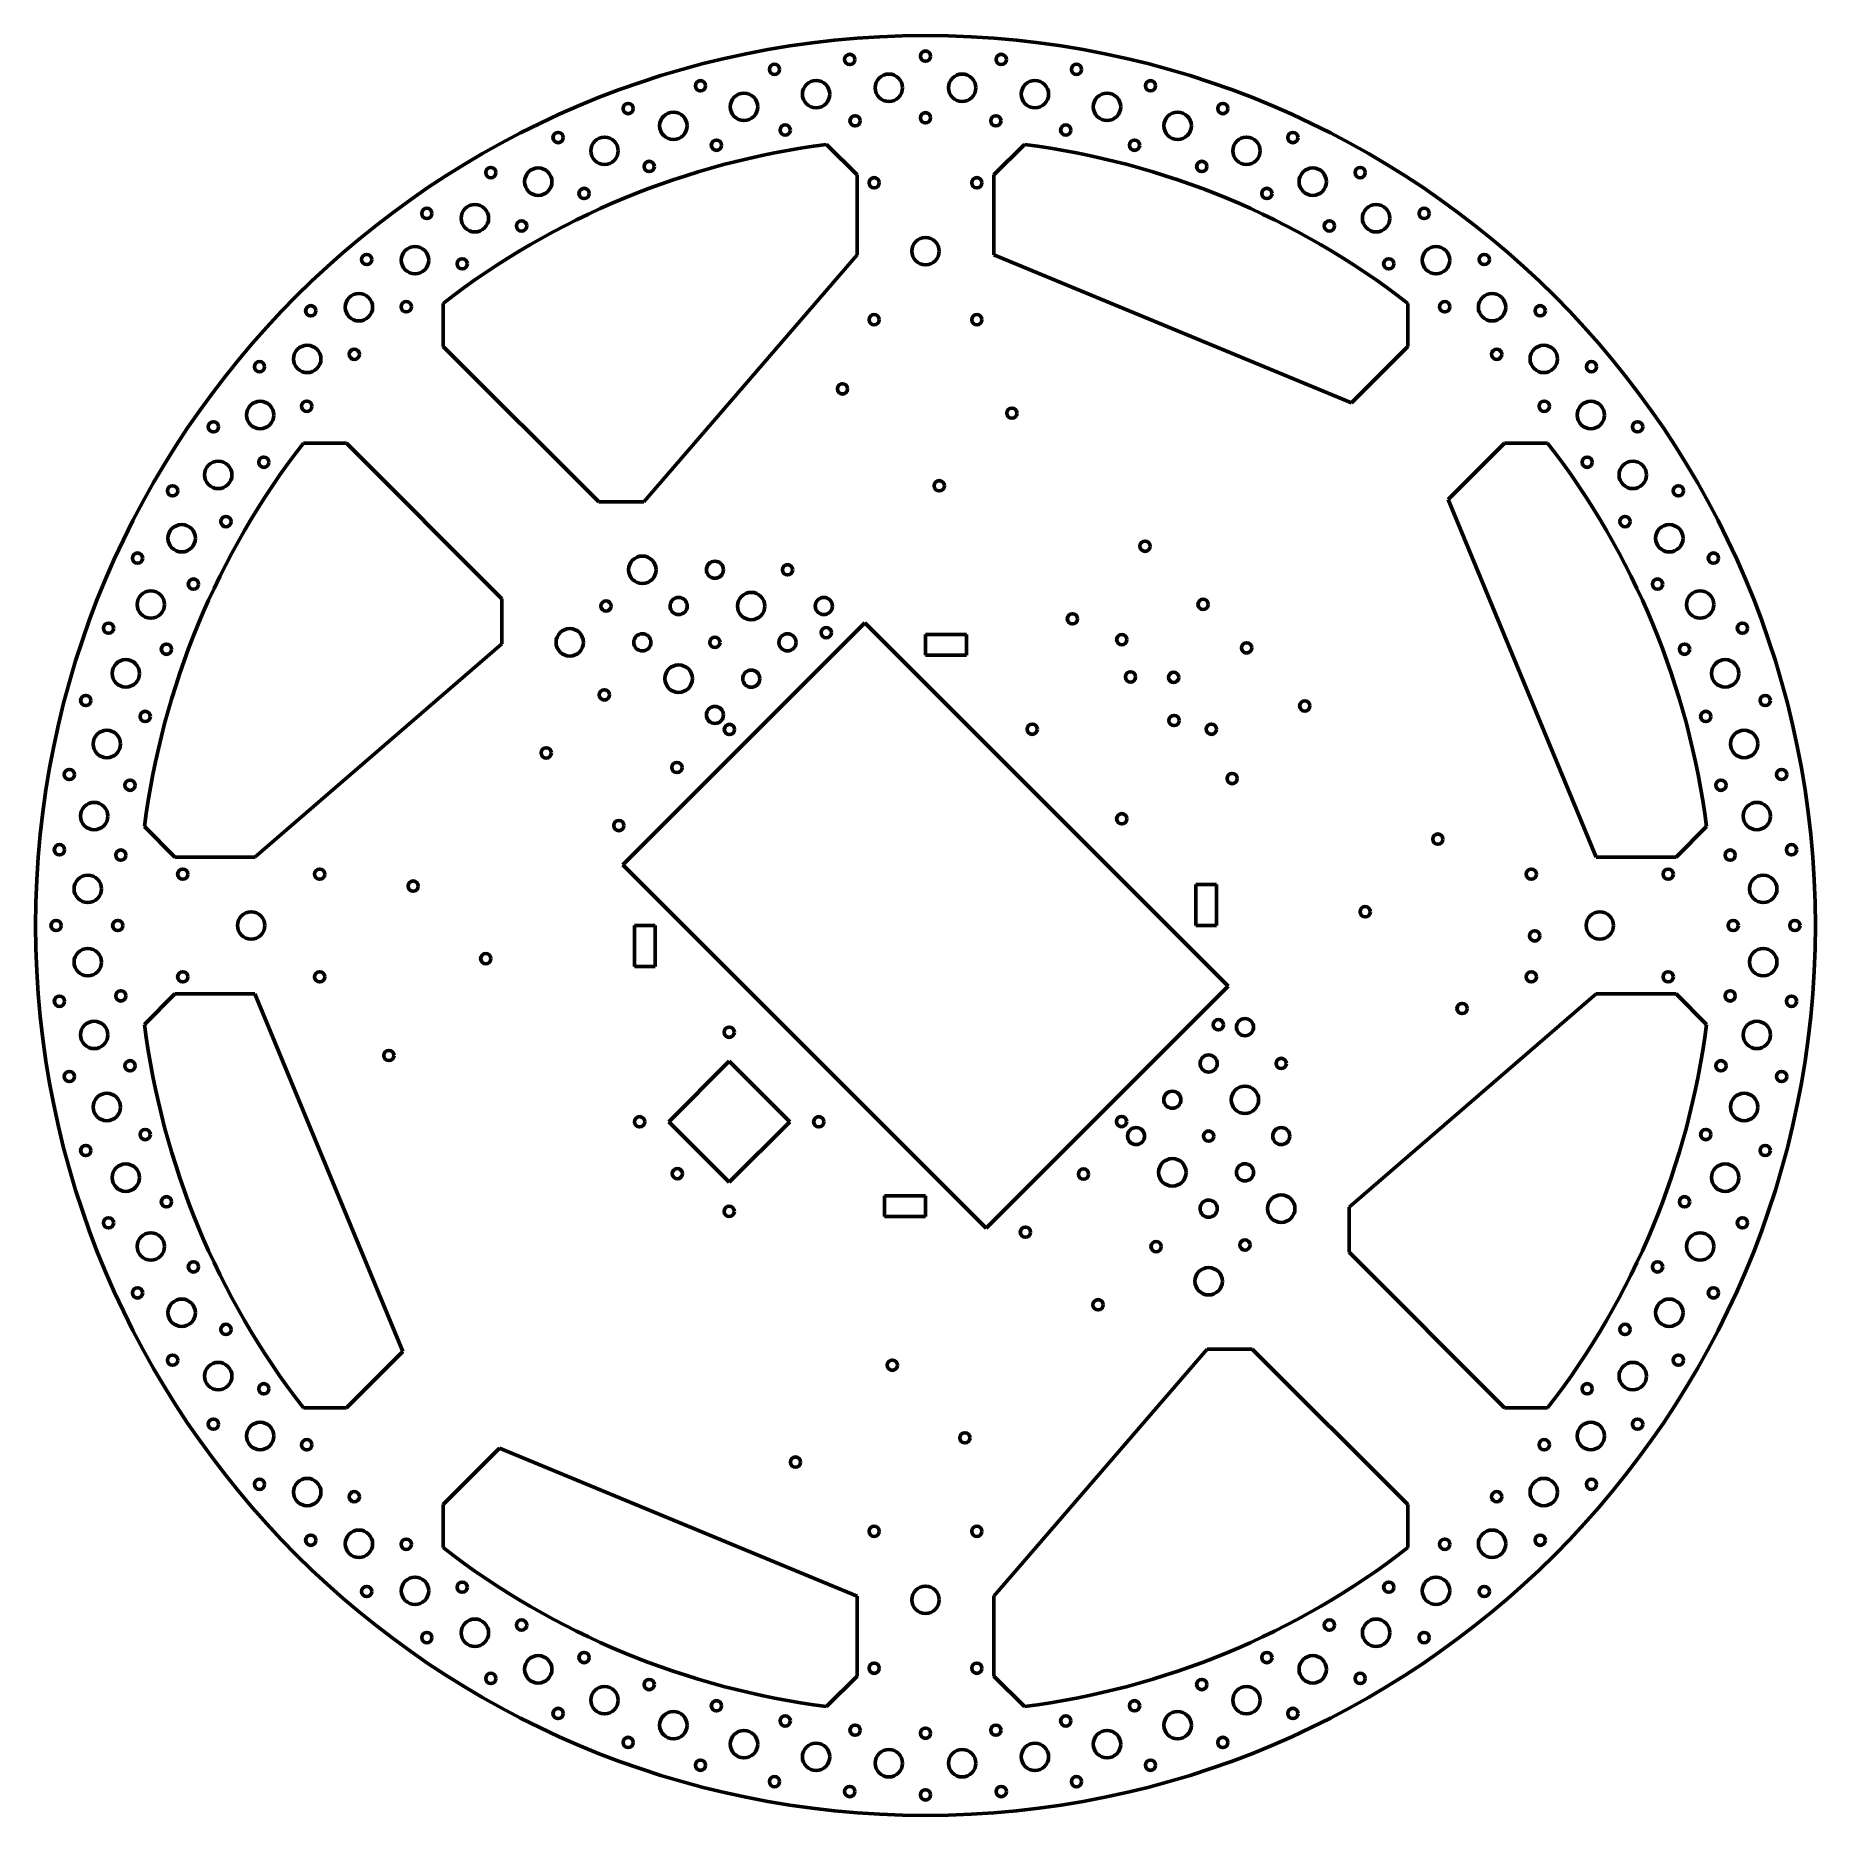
# Model space of a CAD drawing. Header units: millimetres. Extents: x -260 to 260, y -260 to 260.
import ezdxf

# ---------------------------------------------------------------- set-up
doc = ezdxf.new("R2010")
doc.units = ezdxf.units.MM
doc.linetypes.add('K5LT_BASIC', pattern=[0])
doc.layers.add('Системный слой (1)', color=251, linetype='Continuous', true_color=0x6c6c6c)

msp = doc.modelspace()

# ---------------------------------------------------------------- linework, layer by layer
at = {"layer": 'Системный слой (1)', "color": 150, "linetype": 'K5LT_BASIC', "lineweight": 60, "true_color": 0x0080ff}
for p, q in [((-28.88, 228.18), (-20, 219.3)), ((20, 219.3), (28.88, 228.18)), ((-20, 195.98), (-20, 219.3)), ((20, 195.98), (20, 219.3)), ((-82.29, 123.74), (-20, 195.98)), ((20, 195.98), (124.44, 152.72)), ((-140.93, 169.21), (-140.93, 181.77)), ((140.93, 181.77), (140.93, 169.21)), ((-95.46, 123.74), (-140.93, 169.21)), ((124.44, 152.72), (140.93, 169.21)), ((-181.77, 140.93), (-169.21, 140.93)), ((-123.74, 95.46), (-169.21, 140.93)), ((152.72, 124.44), (169.21, 140.93)), ((169.21, 140.93), (181.77, 140.93)), ((-82.29, 123.74), (-95.46, 123.74)), ((152.72, 124.44), (195.98, 20)), ((-123.74, 95.46), (-123.74, 82.29)), ((-17.68, 88.39), (-88.39, 17.68)), ((88.39, -17.68), (-17.68, 88.39)), ((0, 85), (0, 79)), ((0, 85), (12, 85)), ((12, 79), (12, 85)), ((-195.98, 20), (-123.74, 82.29)), ((0, 79), (12, 79)), ((-219.3, 20), (-228.18, 28.88)), ((228.18, 28.88), (219.3, 20)), ((-195.98, 20), (-219.3, 20)), ((-88.39, 17.68), (17.68, -88.39)), ((195.98, 20), (219.3, 20)), ((85, 12), (79, 12)), ((79, 12), (79, 0)), ((85, 12), (85, 0)), ((-85, -12), (-85, 0)), ((-79, 0), (-85, 0)), ((-79, -12), (-79, 0)), ((79, 0), (85, 0)), ((-85, -12), (-79, -12)), ((-228.18, -28.88), (-219.3, -20)), ((-219.3, -20), (-195.98, -20)), ((-152.72, -124.44), (-195.98, -20)), ((17.68, -88.39), (88.39, -17.68)), ((195.98, -20), (123.74, -82.29)), ((195.98, -20), (219.3, -20)), ((219.3, -20), (228.18, -28.88)), ((-75.03, -57.35), (-57.35, -39.68)), ((-57.35, -39.68), (-39.68, -57.35)), ((-75.03, -57.35), (-57.35, -75.03)), ((-39.68, -57.35), (-57.35, -75.03)), ((-12, -79), (-12, -85)), ((-12, -79), (0, -79)), ((0, -85), (0, -79)), ((123.74, -95.46), (123.74, -82.29)), ((-12, -85), (0, -85)), ((123.74, -95.46), (169.21, -140.93)), ((-152.72, -124.44), (-169.21, -140.93)), ((82.29, -123.74), (20, -195.98)), ((82.29, -123.74), (95.46, -123.74)), ((95.46, -123.74), (140.93, -169.21)), ((-169.21, -140.93), (-181.77, -140.93)), ((181.77, -140.93), (169.21, -140.93)), ((-124.44, -152.72), (-140.93, -169.21)), ((-20, -195.98), (-124.44, -152.72)), ((-140.93, -181.77), (-140.93, -169.21)), ((140.93, -169.21), (140.93, -181.77)), ((-20, -219.3), (-20, -195.98)), ((20, -195.98), (20, -219.3)), ((-20, -219.3), (-28.88, -228.18)), ((28.88, -228.18), (20, -219.3))]:
    msp.add_line(p, q, dxfattribs=at)
for centre, radius in [((0, 0), 260), ((0, 254), 1.5), ((-44.11, 250.14), 1.5), ((-22.14, 253.03), 1.5), ((22.14, 253.03), 1.5), ((44.11, 250.14), 1.5), ((-65.74, 245.35), 1.5), ((-31.98, 242.9), 4), ((-10.69, 244.77), 4), ((10.69, 244.77), 4), ((31.98, 242.9), 4), ((65.74, 245.35), 1.5), ((-86.87, 238.68), 1.5), ((-53.03, 239.19), 4), ((53.03, 239.19), 4), ((86.87, 238.68), 1.5), ((-73.67, 233.66), 4), ((-20.57, 235.1), 1.5), ((0, 236), 1.5), ((20.57, 235.1), 1.5), ((73.67, 233.66), 4), ((-107.35, 230.2), 1.5), ((-93.76, 226.35), 4), ((-61.08, 227.96), 1.5), ((-40.98, 232.41), 1.5), ((40.98, 232.41), 1.5), ((61.08, 227.96), 1.5), ((93.76, 226.35), 4), ((107.35, 230.2), 1.5), ((-127, 219.97), 1.5), ((-113.13, 217.32), 4), ((-80.72, 221.77), 1.5), ((-15, 217), 1.5), ((15, 217), 1.5), ((80.72, 221.77), 1.5), ((113.13, 217.32), 4), ((127, 219.97), 1.5), ((-99.74, 213.89), 1.5), ((99.74, 213.89), 1.5), ((-145.69, 208.06), 1.5), ((-131.64, 206.63), 4), ((131.64, 206.63), 4), ((145.69, 208.06), 1.5), ((-118, 204.38), 1.5), ((118, 204.38), 1.5), ((-149.15, 194.37), 4), ((0, 197), 4), ((149.15, 194.37), 4), ((-163.27, 194.58), 1.5), ((-135.36, 193.32), 1.5), ((135.36, 193.32), 1.5), ((163.27, 194.58), 1.5), ((-165.52, 180.63), 4), ((-151.7, 180.79), 1.5), ((151.7, 180.79), 1.5), ((165.52, 180.63), 4), ((-179.61, 179.6), 1.5), ((-15, 177), 1.5), ((15, 177), 1.5), ((179.61, 179.61), 1.5), ((-180.63, 165.52), 4), ((-166.88, 166.88), 1.5), ((166.88, 166.88), 1.5), ((180.63, 165.52), 4), ((-194.58, 163.27), 1.5), ((194.58, 163.27), 1.5), ((-24.25, 156.77), 1.5), ((-194.37, 149.15), 4), ((-180.79, 151.7), 1.5), ((25.25, 149.69), 1.5), ((180.79, 151.7), 1.5), ((194.37, 149.15), 4), ((-208.06, 145.69), 1.5), ((208.06, 145.69), 1.5), ((-206.63, 131.64), 4), ((-193.32, 135.36), 1.5), ((193.32, 135.36), 1.5), ((206.63, 131.64), 4), ((-219.97, 127), 1.5), ((4.03, 128.48), 1.5), ((219.97, 127), 1.5), ((-217.32, 113.13), 4), ((-204.38, 118), 1.5), ((204.38, 118), 1.5), ((217.32, 113.13), 4), ((64.14, 110.8), 1.5), ((-230.2, 107.34), 1.5), ((-82.73, 103.94), 4), ((-61.52, 103.94), 2.5), ((-40.3, 103.94), 1.5), ((230.2, 107.35), 1.5), ((-213.89, 99.74), 1.5), ((213.89, 99.74), 1.5), ((-226.35, 93.76), 4), ((-93.34, 93.34), 1.5), ((-72.12, 93.34), 2.5), ((-50.91, 93.34), 4), ((-29.7, 93.34), 2.5), ((81.11, 93.83), 1.5), ((226.35, 93.76), 4), ((42.93, 89.59), 1.5), ((-238.68, 86.87), 1.5), ((-103.95, 82.73), 4), ((-82.73, 82.73), 2.5), ((-61.52, 82.73), 1.5), ((-40.31, 82.73), 2.5), ((-28.99, 85.56), 1.5), ((57.35, 83.52), 1.5), ((238.68, 86.87), 1.5), ((-221.77, 80.72), 1.5), ((93.83, 81.11), 1.5), ((221.77, 80.72), 1.5), ((-233.66, 73.67), 4), ((-72.12, 72.12), 4), ((-50.91, 72.12), 2.5), ((59.9, 72.62), 1.5), ((72.5, 72.5), 1.5), ((233.66, 73.67), 4), ((-93.83, 67.38), 1.5), ((-245.35, 65.74), 1.5), ((-227.96, 61.08), 1.5), ((-61.52, 61.52), 2.5), ((110.8, 64.14), 1.5), ((227.96, 61.08), 1.5), ((245.35, 65.74), 1.5), ((-57.28, 57.28), 1.5), ((31.19, 57.35), 1.5), ((72.62, 59.9), 1.5), ((83.52, 57.35), 1.5), ((-239.19, 53.03), 4), ((239.19, 53.03), 4), ((-110.8, 50.41), 1.5), ((-72.62, 46.17), 1.5), ((-250.14, 44.11), 1.5), ((-232.41, 40.98), 1.5), ((89.59, 42.93), 1.5), ((232.41, 40.98), 1.5), ((250.14, 44.11), 1.5), ((-242.9, 31.98), 4), ((57.35, 31.19), 1.5), ((242.9, 31.98), 4), ((-89.59, 29.2), 1.5), ((149.69, 25.25), 1.5), ((-253.03, 22.14), 1.5), ((-235.1, 20.57), 1.5), ((235.1, 20.57), 1.5), ((253.03, 22.14), 1.5), ((-217, 15), 1.5), ((-177, 15), 1.5), ((177, 15), 1.5), ((217, 15), 1.5), ((-244.77, 10.69), 4), ((-149.69, 11.52), 1.5), ((244.77, 10.69), 4), ((128.48, 4.03), 1.5), ((-254, 0), 1.5), ((-236, 0), 1.5), ((-197, 0), 4), ((197, 0), 4), ((236, 0), 1.5), ((236, 0), 1.5), ((254, 0), 1.5), ((177.98, -3.04), 1.5), ((-244.77, -10.69), 4), ((-128.48, -9.69), 1.5), ((244.77, -10.69), 4), ((-217, -15), 1.5), ((-177, -15), 1.5), ((177, -15), 1.5), ((217, -15), 1.5), ((-253.03, -22.14), 1.5), ((-235.1, -20.57), 1.5), ((235.1, -20.57), 1.5), ((253.03, -22.14), 1.5), ((156.77, -24.25), 1.5), ((-242.9, -31.98), 4), ((-57.35, -31.19), 1.5), ((85.56, -28.99), 1.5), ((93.34, -29.7), 2.5), ((242.9, -31.98), 4), ((-232.41, -40.98), 1.5), ((-156.77, -37.98), 1.5), ((82.73, -40.31), 2.5), ((103.94, -40.3), 1.5), ((232.41, -40.98), 1.5), ((-250.14, -44.11), 1.5), ((250.14, -44.11), 1.5), ((-239.19, -53.03), 4), ((72.12, -50.91), 2.5), ((93.34, -50.91), 4), ((239.19, -53.03), 4), ((-83.52, -57.35), 1.5), ((-31.19, -57.35), 1.5), ((57.28, -57.28), 1.5), ((-227.96, -61.08), 1.5), ((61.52, -61.52), 2.5), ((82.73, -61.52), 1.5), ((103.94, -61.52), 2.5), ((227.96, -61.08), 1.5), ((-245.35, -65.74), 1.5), ((245.35, -65.74), 1.5), ((-233.66, -73.67), 4), ((-72.5, -72.5), 1.5), ((46.17, -72.62), 1.5), ((72.12, -72.12), 4), ((93.34, -72.12), 2.5), ((233.66, -73.67), 4), ((-221.77, -80.72), 1.5), ((-57.35, -83.52), 1.5), ((82.73, -82.73), 2.5), ((103.94, -82.73), 4), ((221.77, -80.72), 1.5), ((-238.68, -86.87), 1.5), ((29.2, -89.59), 1.5), ((238.68, -86.87), 1.5), ((-226.35, -93.76), 4), ((67.38, -93.83), 1.5), ((93.34, -93.34), 1.5), ((226.35, -93.76), 4), ((-213.89, -99.74), 1.5), ((213.89, -99.74), 1.5), ((82.73, -103.95), 4), ((-230.2, -107.35), 1.5), ((-217.32, -113.13), 4), ((217.32, -113.13), 4), ((230.2, -107.34), 1.5), ((50.41, -110.8), 1.5), ((-204.38, -118), 1.5), ((204.38, -118), 1.5), ((-219.97, -127), 1.5), ((-206.63, -131.64), 4), ((-9.69, -128.48), 1.5), ((206.63, -131.64), 4), ((219.97, -127), 1.5), ((-193.32, -135.36), 1.5), ((193.32, -135.36), 1.5), ((-208.06, -145.69), 1.5), ((-194.37, -149.15), 4), ((194.37, -149.15), 4), ((208.06, -145.69), 1.5), ((-180.79, -151.7), 1.5), ((11.52, -149.69), 1.5), ((180.79, -151.7), 1.5), ((-37.98, -156.77), 1.5), ((-194.58, -163.27), 1.5), ((-180.63, -165.52), 4), ((-166.88, -166.88), 1.5), ((166.88, -166.88), 1.5), ((180.63, -165.52), 4), ((194.58, -163.27), 1.5), ((-165.52, -180.63), 4), ((-15, -177), 1.5), ((15, -177), 1.5), ((165.52, -180.63), 4), ((-179.61, -179.61), 1.5), ((-151.7, -180.79), 1.5), ((151.7, -180.79), 1.5), ((179.61, -179.61), 1.5), ((-149.15, -194.37), 4), ((-135.36, -193.32), 1.5), ((135.36, -193.32), 1.5), ((149.15, -194.37), 4), ((-163.27, -194.58), 1.5), ((0, -197), 4), ((163.27, -194.58), 1.5), ((-131.64, -206.63), 4), ((131.64, -206.63), 4), ((-145.69, -208.06), 1.5), ((-118, -204.38), 1.5), ((118, -204.38), 1.5), ((145.69, -208.06), 1.5), ((-99.74, -213.89), 1.5), ((99.74, -213.89), 1.5), ((-113.13, -217.32), 4), ((-15, -217), 1.5), ((15, -217), 1.5), ((113.13, -217.32), 4), ((-127, -219.97), 1.5), ((-93.76, -226.35), 4), ((-80.72, -221.77), 1.5), ((80.72, -221.77), 1.5), ((93.76, -226.35), 4), ((127, -219.97), 1.5), ((-107.34, -230.2), 1.5), ((-61.08, -227.96), 1.5), ((61.08, -227.96), 1.5), ((107.35, -230.2), 1.5), ((-73.67, -233.66), 4), ((-40.98, -232.41), 1.5), ((-20.57, -235.1), 1.5), ((20.57, -235.1), 1.5), ((40.98, -232.41), 1.5), ((73.67, -233.66), 4), ((-86.87, -238.68), 1.5), ((-53.03, -239.19), 4), ((-31.98, -242.9), 4), ((0, -236), 1.5), ((31.98, -242.9), 4), ((53.03, -239.19), 4), ((86.87, -238.68), 1.5), ((-65.74, -245.35), 1.5), ((-10.69, -244.77), 4), ((10.69, -244.77), 4), ((65.74, -245.35), 1.5), ((-44.11, -250.14), 1.5), ((44.11, -250.14), 1.5), ((-22.14, -253.03), 1.5), ((0, -254), 1.5), ((22.14, -253.03), 1.5)]:
    msp.add_circle(centre, radius, dxfattribs=at)
for start, end in [(97.2126, 127.7874), (52.2125, 82.7874), (142.2125, 172.7874), (7.2126, 37.7874), (187.2126, 217.7874), (322.2125, 352.7874), (232.2125, 262.7874), (277.2126, 307.7874)]:
    msp.add_arc((0, 0), 230, start, end, dxfattribs=at)

doc.saveas('drawing.dxf')
